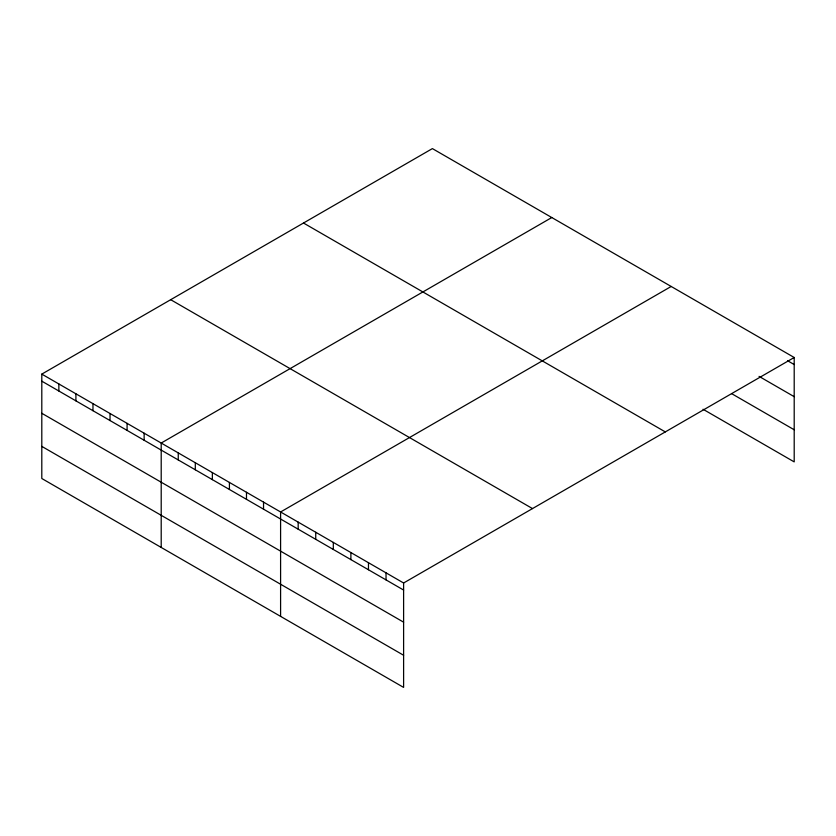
<?xml version="1.0" encoding="UTF-8"?>
<svg xmlns="http://www.w3.org/2000/svg" width="836" height="836" viewBox="0 0 836 836"><rect width="100%" height="100%" fill="white"/><g stroke="black" fill="none" stroke-linecap="round" stroke-linejoin="round"><path stroke-width="1.25" d="M41.8 374.11L403.61 582.995L403.61 687.401L41.8 478.505L41.8 374.11L432.39 148.599L794.2 357.495L794.2 461.89L703.034 409.253M551.791 217.538L161.202 443.038L161.202 547.444M671.183 286.466L280.593 511.977L280.593 616.372M403.61 582.995L794.2 357.495M787.606 360.744L794.2 364.548M759.057 376.378L794.2 396.672M731.594 393.62L794.2 429.767M303.499 223.024L665.31 431.909M170.69 299.696L532.501 508.581M41.8 381.164L403.61 590.049M41.8 413.287L403.61 622.172M41.8 446.382L403.61 655.267M386.033 572.848L386.033 579.902M368.467 562.701L368.467 569.755M350.89 552.565L350.89 559.618M333.313 542.418L333.313 549.471M315.736 532.271L315.736 539.324M298.17 522.124L298.17 529.178M263.539 502.133L263.539 509.187M246.484 492.279L246.484 499.332M229.419 482.435L229.419 489.488M212.365 472.58L212.365 479.634M195.31 462.736L195.31 469.79M178.256 452.893L178.256 459.946M144.137 433.194L144.137 440.248M127.082 423.35L127.082 430.404M110.028 413.496L110.028 420.55M92.974 403.652L92.974 410.706M75.909 393.808L75.909 400.862M58.854 383.954L58.854 391.008"/></g></svg>
